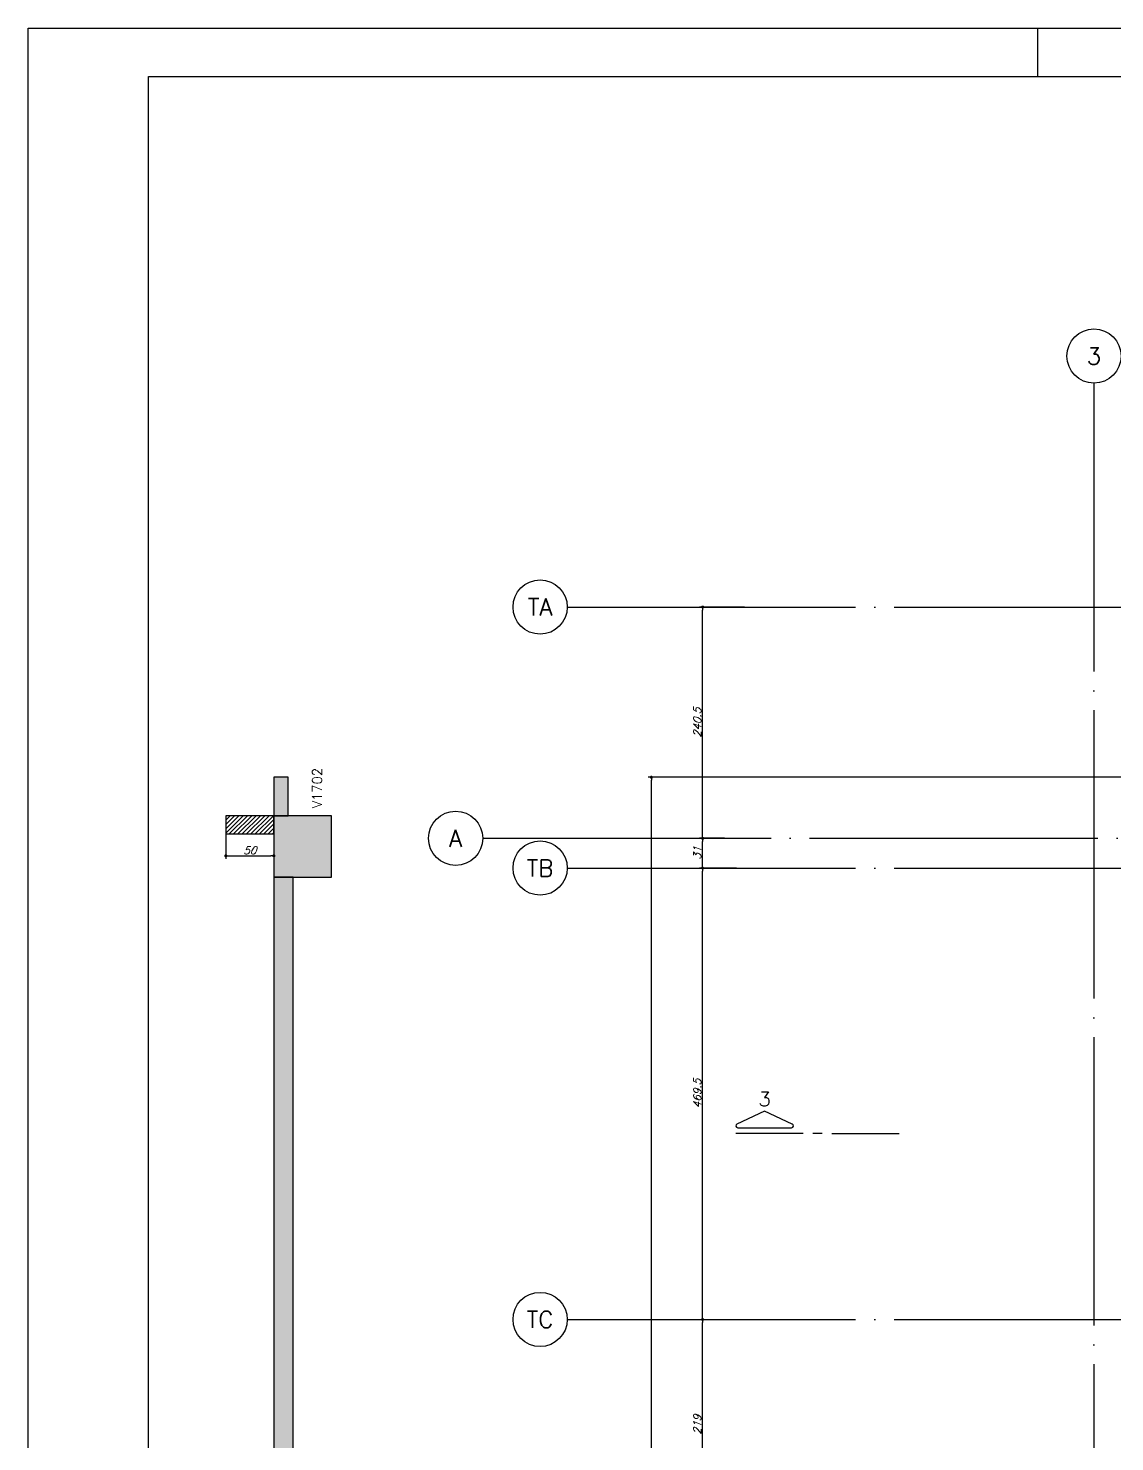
# Model space of a CAD drawing. Header units: millimetres. Extents: x -2368 to 4502, y -2283 to 2217.
# Drawn here: x -2368 to -1238, y 747 to 2217 of the extents above; entities that cross this region are included whole.
import ezdxf
from ezdxf.enums import TextEntityAlignment as Align

# ---------------------------------------------------------------- set-up
doc = ezdxf.new("R2010")
doc.units = ezdxf.units.MM
doc.header["$LTSCALE"] = 50
doc.linetypes.add('EIXO', pattern=[6.8, 6, -0.4, 0, -0.4])
for name, color, linetype in [('F-AUX-RED', 1, 'Continuous'), ('F-CORTE', 4, 'Continuous'), ('F-CORTE-INDICAÇÃO', 4, 'Continuous'), ('F-COTAS', 106, 'Continuous'), ('F-EIXO', 12, 'EIXO'), ('F-MARGEM', 1, 'Continuous'), ('F-SOLIDO-CORTE', 71, 'Continuous'), ('F-TEXTO', 6, 'Continuous'), ('F-TEXTO-YELLOW', 2, 'Continuous')]:
    doc.layers.add(name, color=color, linetype=linetype)
doc.styles.add('CP-TEXT-INCL', font='romans.shx', dxfattribs={"oblique": 20})
doc.styles.add('MCP', font='romans.shx')
doc.styles.add('ROMANS', font='romans.shx')
doc.dimstyles.new('CP-COTAS-50', dxfattribs={"dimscale": 0.64, "dimtxt": 12.5, "dimasz": 5, "dimexe": 5, "dimexo": 5, "dimgap": 2.5, "dimtad": 1, "dimdec": 1, "dimdsep": 46, "dimtxsty": 'CP-TEXT-INCL', "dimblk1": 'DOT', "dimblk2": 'DOT', "dimsah": 1, "dimcen": 9, "dimclrd": 256, "dimclre": 256, "dimclrt": 256, "dimadec": 0, "dimazin": 0, "dimtfac": 1, "dimtdec": 1, "dimtmove": 2, "dimatfit": 3, "dimldrblk": 'DOT', "dimfxl": 0, "dimtolj": 1, "dimarcsym": 0})

# ---------------------------------------------------------------- blocks, each defined once
blk = doc.blocks.new('*U9')
at = {"layer": 'F-CORTE-INDICAÇÃO'}
for p, q in [((-100, 0), (-170, 0)), ((-80, 0), (-90, 0)), ((-70, 0), (0, 0))]:
    blk.add_line(p, q, dxfattribs=at)
blk.add_lwpolyline([(-112, 6, 0.802585), (-111.2, 9.8), (-140, 23.3), (-168.8, 9.8, 0.802585), (-168, 6)], format="xyb", close=True, dxfattribs=at)
at = {"layer": 'F-CORTE-INDICAÇÃO', "style": 'ROMANS'}
blk.add_attdef('CORTE', text='', height=15, dxfattribs=at).set_placement((-140, 35.8), align=Align.MIDDLE_CENTER)
at = {"layer": 'F-CORTE-INDICAÇÃO', "color": 2, "style": 'ROMANS'}
blk.add_attdef('FOLHA', text='', height=12, dxfattribs=at).set_placement((-140, -10), align=Align.MIDDLE_CENTER)
blk = doc.blocks.new('*U13')
at = {"layer": 'F-EIXO'}
blk.add_line((0, 0), (4857.5, 0), dxfattribs=at)
at = {"layer": 'F-EIXO', "color": 2, "linetype": 'Continuous'}
blk.add_circle((-28.2, 0), 28.2, dxfattribs=at)
at = {"layer": 'F-TEXTO', "style": 'ROMANS'}
blk.add_attdef('EIXO', text='', height=17.5, dxfattribs=at).set_placement((-28.2, 0), align=Align.MIDDLE_CENTER)
blk = doc.blocks.new('*U14')
at = {"layer": 'F-EIXO'}
blk.add_line((0, 0), (4945.5, 0), dxfattribs=at)
at = {"layer": 'F-EIXO', "color": 2, "linetype": 'Continuous'}
blk.add_circle((-28.2, 0), 28.2, dxfattribs=at)
at = {"layer": 'F-TEXTO', "style": 'ROMANS'}
blk.add_attdef('EIXO', text='', height=17.5, dxfattribs=at).set_placement((-28.2, 0), align=Align.MIDDLE_CENTER)
blk = doc.blocks.new('*U20')
at = {"layer": 'F-EIXO'}
blk.add_line((0, 0), (0, -2828.6), dxfattribs=at)
at = {"layer": 'F-EIXO', "color": 2, "linetype": 'Continuous'}
blk.add_circle((0, 28.2), 28.2, dxfattribs=at)
at = {"layer": 'F-TEXTO', "style": 'ROMANS'}
blk.add_attdef('EIXO', text='', height=17.5, rotation=360, dxfattribs=at).set_placement((0, 28.2), align=Align.MIDDLE_CENTER)
blk = doc.blocks.new('A0-1L_900')
at = {"layer": 'F-MARGEM', "color": 2}
blk.add_line((21, 90), (21, 89), dxfattribs=at)
blk.add_lwpolyline([(0, 0), (0, 90), (137.4, 90), (137.4, 0)], close=True, dxfattribs=at)
at = {"layer": 'F-MARGEM', "color": 7}
blk.add_lwpolyline([(2.5, 89), (136.4, 89), (136.4, 1), (2.5, 1)], close=True, dxfattribs=at)
blk = doc.blocks.new('_DOT')
at = {"color": 0, "linetype": 'ByBlock'}
blk.add_line((-0.5, 0), (-1, 0), dxfattribs=at)
at = {"color": 0, "linetype": 'ByBlock', "const_width": 0.5}
blk.add_lwpolyline([(-0.25, 0, 1), (0.25, 0, 1)], format="xyb", close=True, dxfattribs=at)
blk = doc.blocks.new('*D191')
at = {"layer": 'DEFPOINTS', "color": 0, "transparency": 16777216}
for p in [(-2162.8, 1386.3), (-2112.8, 1374.4), (-2112.8, 1356.3)]:
    blk.add_point(p, dxfattribs=at)
at = {"layer": 'F-COTAS', "lineweight": -2, "transparency": 16777216}
for p, q in [((-2162.8, 1383.1), (-2162.8, 1353.1)), ((-2112.8, 1371.2), (-2112.8, 1353.1)), ((-2159.6, 1356.3), (-2116, 1356.3))]:
    blk.add_line(p, q, dxfattribs=at)
at = {"layer": 'F-COTAS', "lineweight": -2, "transparency": 16777216, "xscale": 3.2, "yscale": 3.2, "zscale": 3.2, "rotation": 180}
blk.add_blockref('_DOT', (-2162.8, 1356.3), dxfattribs=at)
at = {"layer": 'F-COTAS', "lineweight": -2, "transparency": 16777216, "xscale": 3.2, "yscale": 3.2, "zscale": 3.2}
blk.add_blockref('_DOT', (-2112.8, 1356.3), dxfattribs=at)
at = {"layer": 'F-COTAS', "transparency": 16777216, "insert": (-2137.8, 1361.9), "char_height": 8, "attachment_point": 5, "style": 'CP-TEXT-INCL'}
blk.add_mtext('\\A1;50', dxfattribs=at)
blk = doc.blocks.new('*D242')
at = {"layer": 'DEFPOINTS', "color": 0, "transparency": 16777216}
for p in [(-1720, 1438), (-1200, 1438), (-1389, -579)]:
    blk.add_point(p, dxfattribs=at)
at = {"layer": 'F-COTAS', "lineweight": -2, "transparency": 16777216}
for p, q in [((-1203.2, 1438), (-1723.2, 1438)), ((-1720, -575.8), (-1720, 1434.8)), ((-1392.2, -579), (-1723.2, -579))]:
    blk.add_line(p, q, dxfattribs=at)
at = {"layer": 'F-COTAS', "lineweight": -2, "transparency": 16777216, "xscale": 3.2, "yscale": 3.2, "zscale": 3.2}
for p, rotation in [((-1720, 1438), 90), ((-1720, -579), 270)]:
    blk.add_blockref('_DOT', p, dxfattribs=dict(at, rotation=rotation))
at = {"layer": 'F-COTAS', "transparency": 16777216, "insert": (-1725.6, 429.5), "char_height": 8, "attachment_point": 5, "rotation": 90, "style": 'CP-TEXT-INCL'}
blk.add_mtext('\\A1;2017', dxfattribs=at)
blk = doc.blocks.new('*D250')
at = {"layer": 'DEFPOINTS', "color": 0, "transparency": 16777216}
for p in [(-1666.7, 874), (-1666.7, 874), (-1666.7, 655)]:
    blk.add_point(p, dxfattribs=at)
at = {"layer": 'F-COTAS', "lineweight": -2, "transparency": 16777216}
blk.add_line((-1666.7, 658.2), (-1666.7, 870.8), dxfattribs=at)
at = {"layer": 'F-COTAS', "lineweight": -2, "transparency": 16777216, "xscale": 3.2, "yscale": 3.2, "zscale": 3.2}
for p, rotation in [((-1666.7, 874), 90), ((-1666.7, 655), 270)]:
    blk.add_blockref('_DOT', p, dxfattribs=dict(at, rotation=rotation))
at = {"layer": 'F-COTAS', "transparency": 16777216, "insert": (-1672.3, 764.5), "char_height": 8, "attachment_point": 5, "rotation": 90, "style": 'CP-TEXT-INCL'}
blk.add_mtext('\\A1;219', dxfattribs=at)
blk = doc.blocks.new('*D251')
at = {"layer": 'DEFPOINTS', "color": 0, "transparency": 16777216}
for p in [(-1666.7, 1343.5), (-1628.3, 1343.5), (-1666.7, 874)]:
    blk.add_point(p, dxfattribs=at)
at = {"layer": 'F-COTAS', "lineweight": -2, "transparency": 16777216}
for p, q in [((-1631.5, 1343.5), (-1669.9, 1343.5)), ((-1666.7, 877.2), (-1666.7, 1340.3))]:
    blk.add_line(p, q, dxfattribs=at)
at = {"layer": 'F-COTAS', "lineweight": -2, "transparency": 16777216, "xscale": 3.2, "yscale": 3.2, "zscale": 3.2}
for p, rotation in [((-1666.7, 1343.5), 90), ((-1666.7, 874), 270)]:
    blk.add_blockref('_DOT', p, dxfattribs=dict(at, rotation=rotation))
at = {"layer": 'F-COTAS', "transparency": 16777216, "insert": (-1672.3, 1108.8), "char_height": 8, "attachment_point": 5, "rotation": 90, "style": 'CP-TEXT-INCL'}
blk.add_mtext('\\A1;469.5', dxfattribs=at)
blk = doc.blocks.new('*D252')
at = {"layer": 'DEFPOINTS', "color": 0, "transparency": 16777216}
for p in [(-1666.7, 1374.5), (-1640.8, 1374.5), (-1628.3, 1343.5)]:
    blk.add_point(p, dxfattribs=at)
at = {"layer": 'F-COTAS', "lineweight": -2, "transparency": 16777216}
for p, q in [((-1644, 1374.5), (-1669.9, 1374.5)), ((-1666.7, 1346.7), (-1666.7, 1371.3)), ((-1631.5, 1343.5), (-1669.9, 1343.5))]:
    blk.add_line(p, q, dxfattribs=at)
at = {"layer": 'F-COTAS', "lineweight": -2, "transparency": 16777216, "xscale": 3.2, "yscale": 3.2, "zscale": 3.2}
for p, rotation in [((-1666.7, 1374.5), 90), ((-1666.7, 1343.5), 270)]:
    blk.add_blockref('_DOT', p, dxfattribs=dict(at, rotation=rotation))
at = {"layer": 'F-COTAS', "transparency": 16777216, "insert": (-1672.3, 1359), "char_height": 8, "attachment_point": 5, "rotation": 90, "style": 'CP-TEXT-INCL'}
blk.add_mtext('\\A1;31', dxfattribs=at)
blk = doc.blocks.new('*D253')
at = {"layer": 'DEFPOINTS', "color": 0, "transparency": 16777216}
for p in [(-1666.7, 1615), (-1619.9, 1615), (-1640.8, 1374.5)]:
    blk.add_point(p, dxfattribs=at)
at = {"layer": 'F-COTAS', "lineweight": -2, "transparency": 16777216}
for p, q in [((-1623.1, 1615), (-1669.9, 1615)), ((-1666.7, 1377.7), (-1666.7, 1611.8)), ((-1644, 1374.5), (-1669.9, 1374.5))]:
    blk.add_line(p, q, dxfattribs=at)
at = {"layer": 'F-COTAS', "lineweight": -2, "transparency": 16777216, "xscale": 3.2, "yscale": 3.2, "zscale": 3.2}
for p, rotation in [((-1666.7, 1615), 90), ((-1666.7, 1374.5), 270)]:
    blk.add_blockref('_DOT', p, dxfattribs=dict(at, rotation=rotation))
at = {"layer": 'F-COTAS', "transparency": 16777216, "insert": (-1672.3, 1494.8), "char_height": 8, "attachment_point": 5, "rotation": 90, "style": 'CP-TEXT-INCL'}
blk.add_mtext('\\A1;240.5', dxfattribs=at)

msp = doc.modelspace()

# ---------------------------------------------------------------- hatches: boundary and pattern name
at = {"layer": 'F-AUX-RED'}
h = msp.add_hatch(dxfattribs=at)
h.set_pattern_fill('ANSI31', color=256)
h.paths.add_polyline_path([(-2112.751, 1398), (-2113.025, 1398), (-2123.401, 1398), (-2162.751, 1398), (-2162.751, 1383.047), (-2162.751, 1382.943), (-2162.751, 1379), (-2162.474, 1379), (-2152.012, 1379), (-2112.751, 1379), (-2112.751, 1379.104), (-2112.751, 1383.047)])
at = {"layer": 'F-SOLIDO-CORTE', "linetype": 'Continuous'}
for points in [[(-2112.751, 1405.743), (-2112.751, 1402.29), (-2112.751, 1401.405), (-2112.751, 1398), (-2110.251, 1398), (-2100.632, 1398), (-2097.751, 1398), (-2097.751, 1398.227), (-2097.751, 1402.29), (-2097.751, 1405.743), (-2097.751, 1406.758), (-2097.751, 1438), (-2097.836, 1438), (-2101.242, 1438), (-2112.751, 1438), (-2112.751, 1406.758)], [(-2093.264, 1334), (-2058.446, 1334), (-2052.751, 1334), (-2052.751, 1340.075), (-2052.751, 1346.245), (-2052.751, 1357.271), (-2052.751, 1365.772), (-2052.751, 1398), (-2062.752, 1398), (-2100.667, 1398), (-2112.751, 1398), (-2112.751, 1383.385), (-2112.751, 1357.271), (-2112.751, 1351.1), (-2112.751, 1340.075), (-2112.751, 1334)], [(-2112.751, 1015.291), (-2112.751, 976.23), (-2112.751, 664.5), (-2111.717, 664.5), (-2103.465, 664.5), (-2092.751, 664.5), (-2092.751, 775.815), (-2092.751, 1015.291), (-2092.751, 1103.901), (-2092.751, 1256.57), (-2092.751, 1334), (-2099.247, 1334), (-2110.853, 1334), (-2112.751, 1334), (-2112.751, 1256.57), (-2112.751, 1180.006)]]:
    msp.add_hatch(color=256, dxfattribs=at).paths.add_polyline_path(points, flags=16)

# ---------------------------------------------------------------- linework, layer by layer
at = {"layer": 'F-CORTE', "linetype": 'Continuous'}
for points in [[(-2092.751, 664.5), (-2092.751, 775.815), (-2092.751, 1015.291), (-2092.751, 1103.901), (-2092.751, 1256.57), (-2092.751, 1334), (-2052.751, 1334), (-2052.751, 1340.075), (-2052.751, 1346.245), (-2052.751, 1357.271), (-2052.751, 1365.772), (-2052.751, 1398), (-2062.752, 1398), (-2097.751, 1398), (-2097.751, 1398.227), (-2097.751, 1402.29), (-2097.751, 1405.743), (-2097.751, 1406.758), (-2097.751, 1438), (-2097.836, 1438), (-2101.242, 1438), (-2112.751, 1438), (-2112.751, 1405.743), (-2112.751, 1398), (-2113.025, 1398), (-2123.401, 1398), (-2162.751, 1398), (-2162.751, 1383.047), (-2162.751, 1382.943), (-2162.751, 1379), (-2162.474, 1379), (-2152.012, 1379), (-2112.751, 1379)], [(-2112.751, 1379), (-2112.751, 1357.271), (-2112.751, 1351.1), (-2112.751, 1340.075), (-2112.751, 1334), (-2112.751, 1015.291), (-2112.751, 664.5)]]:
    msp.add_lwpolyline(points, dxfattribs=at)
at = {"layer": 'F-SOLIDO-CORTE'}
for points in [[(-2112.751, 1405.743), (-2112.751, 1402.29), (-2112.751, 1401.405), (-2112.751, 1398), (-2110.251, 1398), (-2100.632, 1398), (-2097.751, 1398), (-2097.751, 1398.227), (-2097.751, 1402.29), (-2097.751, 1405.743), (-2097.751, 1406.758), (-2097.751, 1438), (-2097.836, 1438), (-2101.242, 1438), (-2112.751, 1438), (-2112.751, 1406.758), (-2112.751, 1405.743)], [(-2112.751, 1383.047), (-2112.751, 1398), (-2113.025, 1398), (-2123.401, 1398), (-2162.751, 1398), (-2162.751, 1383.047), (-2162.751, 1382.943), (-2162.751, 1379), (-2162.474, 1379), (-2152.012, 1379), (-2112.751, 1379), (-2112.751, 1379.104), (-2112.751, 1383.047)], [(-2093.264, 1334), (-2058.446, 1334), (-2052.751, 1334), (-2052.751, 1340.075), (-2052.751, 1346.245), (-2052.751, 1357.271), (-2052.751, 1365.772), (-2052.751, 1398), (-2062.752, 1398), (-2100.667, 1398), (-2112.751, 1398), (-2112.751, 1383.385), (-2112.751, 1357.271), (-2112.751, 1351.1), (-2112.751, 1340.075), (-2112.751, 1334), (-2093.264, 1334)], [(-2112.751, 1015.291), (-2112.751, 976.23), (-2112.751, 664.5), (-2111.717, 664.5), (-2103.465, 664.5), (-2092.751, 664.5), (-2092.751, 775.815), (-2092.751, 1015.291), (-2092.751, 1103.901), (-2092.751, 1256.57), (-2092.751, 1334), (-2099.247, 1334), (-2110.853, 1334), (-2112.751, 1334), (-2112.751, 1256.57), (-2112.751, 1180.006), (-2112.751, 1015.291)]]:
    msp.add_lwpolyline(points, dxfattribs=at)

# ---------------------------------------------------------------- block references
at = {"layer": 'F-CORTE-INDICAÇÃO', "linetype": 'Continuous'}
ref = msp.add_blockref('*U9', (-1462.157, 1067.459), dxfattribs=at)
ref.add_attrib('CORTE', '3', dxfattribs={"height": 15, "style": 'ROMANS'}).set_placement((-1602.157, 1103.222), align=Align.MIDDLE_CENTER)
at = {"layer": 'F-EIXO', "linetype": 'Continuous'}
for name, p, values in [('*U20', (-1259.5, 1847.82), {'EIXO': '3'}), ('*U13', (-1807.517, 1615), {'EIXO': 'TA'}), ('*U14', (-1895.471, 1374.5), {'EIXO': 'A'}), ('*U13', (-1807.517, 1343.5), {'EIXO': 'TB'}), ('*U13', (-1807.517, 874), {'EIXO': 'TC'})]:
    msp.add_blockref(name, p, dxfattribs=at).add_auto_attribs(values)
at = {"layer": 'F-MARGEM', "linetype": 'Continuous', "xscale": 50, "yscale": 50, "zscale": 50}
msp.add_blockref('A0-1L_900', (-2368.283, -2282.993), dxfattribs=at)

# ---------------------------------------------------------------- texts
at = {"layer": 'F-TEXTO-YELLOW', "style": 'MCP'}
msp.add_text('V1702', height=10, rotation=90, dxfattribs=at).set_placement((-2062.751, 1405.644))

# ---------------------------------------------------------------- dimensions: what is measured, and where the dimension line sits
at = {"layer": 'F-COTAS'}
for base, p1, p2, picture, middle in [((-1666.735, 1615), (-1640.811, 1374.5), (-1619.937, 1615), '*D253', (-1672.335, 1494.75)), ((-1720.011, 1438), (-1389, -579), (-1200, 1438), '*D242', (-1725.611, 429.5)), ((-1666.735, 1374.5), (-1628.287, 1343.5), (-1640.811, 1374.5), '*D252', (-1672.335, 1359)), ((-1666.735, 1343.5), (-1666.735, 874), (-1628.287, 1343.5), '*D251', (-1672.335, 1108.75)), ((-1666.735, 874), (-1666.735, 655), (-1666.735, 874), '*D250', (-1672.335, 764.5))]:
    dim = msp.add_linear_dim(base=base, p1=p1, p2=p2, angle=90, dimstyle='CP-COTAS-50', dxfattribs=at)
    dim.commit()
    dim.dimension.update_dxf_attribs({"geometry": picture, "text_midpoint": middle})
dim = msp.add_linear_dim(base=(-2112.751, 1356.332), p1=(-2162.751, 1386.327), p2=(-2112.751, 1374.427), dimstyle='CP-COTAS-50', dxfattribs=at)
dim.commit()
dim.dimension.update_dxf_attribs({"geometry": '*D191', "text_midpoint": (-2137.751, 1361.932)})

doc.saveas('drawing.dxf')
